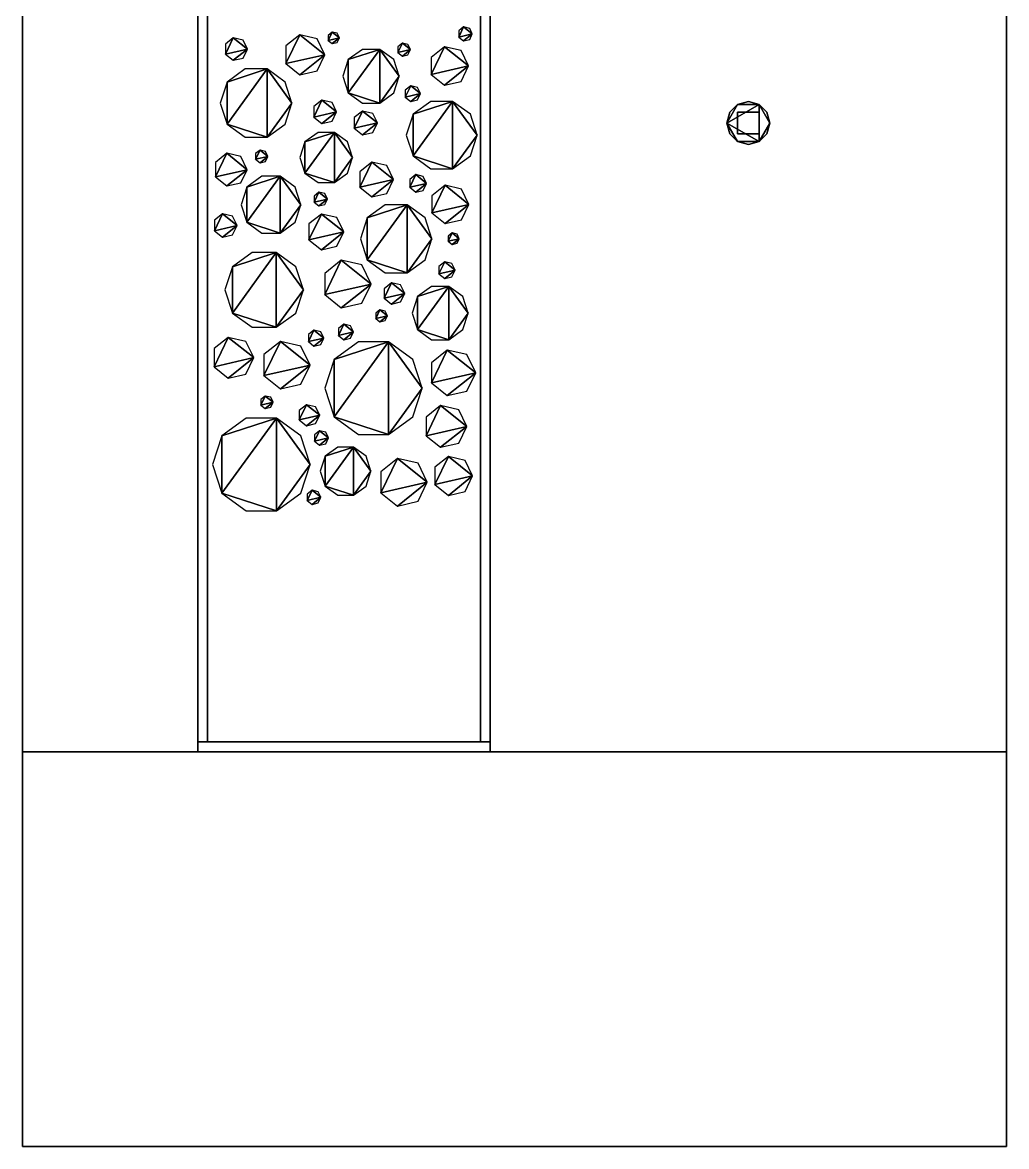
# Model space of a CAD drawing. Header units: metres. Extents: x 0 to 1.01, y 0 to 2.13.
# Drawn here: x 0 to 1.01, y 0 to 1.153 of the extents above; entities that cross this region are included whole.
import ezdxf

# ---------------------------------------------------------------- set-up
doc = ezdxf.new("R2010")
doc.units = ezdxf.units.M
for name, color, linetype in [('Beschlag', 8, 'Continuous'), ('Glas', 150, 'Continuous'), ('Glasleiste', 32, 'Continuous'), ('Satinierung_Blasen', 252, 'Continuous'), ('Tuerblatt', 30, 'Continuous')]:
    doc.layers.add(name, color=color, linetype=linetype)

msp = doc.modelspace()

# ---------------------------------------------------------------- linework, layer by layer
at = {"layer": 'Beschlag'}
for points in [[(0.723, 1.05, -0.004), (0.7259, 1.061, -0.004), (0.734, 1.0691, -0.004)], [(0.723, 1.05, -0.004), (0.734, 1.0691, -0.004), (0.756, 1.0691, -0.004)], [(0.756, 1.0691, -0.004), (0.756, 1.0309, -0.004), (0.723, 1.05, -0.004)], [(0.734, 1.0691), (0.7259, 1.061), (0.723, 1.05)], [(0.756, 1.0691), (0.734, 1.0691), (0.723, 1.05)], [(0.756, 1.0309), (0.756, 1.0691), (0.723, 1.05)], [(0.723, 1.05, 0.04), (0.7259, 1.061, 0.04), (0.734, 1.0691, 0.04)], [(0.723, 1.05, 0.04), (0.734, 1.0691, 0.04), (0.756, 1.0691, 0.04)], [(0.756, 1.0691, 0.04), (0.756, 1.0309, 0.04), (0.723, 1.05, 0.04)], [(0.734, 1.0691, 0.044), (0.7259, 1.061, 0.044), (0.723, 1.05, 0.044)], [(0.756, 1.0691, 0.044), (0.734, 1.0691, 0.044), (0.723, 1.05, 0.044)], [(0.756, 1.0309, 0.044), (0.756, 1.0691, 0.044), (0.723, 1.05, 0.044)], [(0.7259, 1.061, -0.004), (0.723, 1.05, -0.004), (0.723, 1.05), (0.7259, 1.061)], [(0.7259, 1.061, 0.04), (0.723, 1.05, 0.04), (0.723, 1.05, 0.044), (0.7259, 1.061, 0.044)], [(0.734, 1.0691, -0.004), (0.7259, 1.061, -0.004), (0.7259, 1.061), (0.734, 1.0691)], [(0.734, 1.0691, 0.04), (0.7259, 1.061, 0.04), (0.7259, 1.061, 0.044), (0.734, 1.0691, 0.044)], [(0.734, 1.0691, -0.004), (0.745, 1.072, -0.004), (0.756, 1.0691, -0.004)], [(0.745, 1.072, -0.004), (0.734, 1.0691, -0.004), (0.734, 1.0691), (0.745, 1.072)], [(0.756, 1.0691), (0.745, 1.072), (0.734, 1.0691)], [(0.734, 1.0691, 0.04), (0.745, 1.072, 0.04), (0.756, 1.0691, 0.04)], [(0.745, 1.072, 0.04), (0.734, 1.0691, 0.04), (0.734, 1.0691, 0.044), (0.745, 1.072, 0.044)], [(0.756, 1.0691, 0.044), (0.745, 1.072, 0.044), (0.734, 1.0691, 0.044)], [(0.734, 1.039, -0.055), (0.734, 1.061, -0.055), (0.756, 1.061, -0.055), (0.756, 1.039, -0.055)], [(0.734, 1.061, -0.055), (0.734, 1.061, -0.004), (0.756, 1.061, -0.004), (0.756, 1.061, -0.055)], [(0.734, 1.039, -0.055), (0.734, 1.039, -0.004), (0.734, 1.061, -0.004), (0.734, 1.061, -0.055)], [(0.734, 1.039, -0.004), (0.756, 1.039, -0.004), (0.756, 1.061, -0.004), (0.734, 1.061, -0.004)], [(0.734, 1.039, 0.044), (0.734, 1.061, 0.044), (0.756, 1.061, 0.044), (0.756, 1.039, 0.044)], [(0.734, 1.061, 0.044), (0.734, 1.061, 0.095), (0.756, 1.061, 0.095), (0.756, 1.061, 0.044)], [(0.734, 1.039, 0.044), (0.734, 1.039, 0.095), (0.734, 1.061, 0.095), (0.734, 1.061, 0.044)], [(0.734, 1.039, 0.095), (0.756, 1.039, 0.095), (0.756, 1.061, 0.095), (0.734, 1.061, 0.095)], [(0.756, 1.0691, -0.004), (0.745, 1.072, -0.004), (0.745, 1.072), (0.756, 1.0691)], [(0.756, 1.0691, 0.04), (0.745, 1.072, 0.04), (0.745, 1.072, 0.044), (0.756, 1.0691, 0.044)], [(0.756, 1.0691, -0.004), (0.7641, 1.061, -0.004), (0.767, 1.05, -0.004)], [(0.756, 1.0691, -0.004), (0.767, 1.05, -0.004), (0.756, 1.0309, -0.004)], [(0.7641, 1.061, -0.004), (0.756, 1.0691, -0.004), (0.756, 1.0691), (0.7641, 1.061)], [(0.767, 1.05), (0.7641, 1.061), (0.756, 1.0691)], [(0.756, 1.0309), (0.767, 1.05), (0.756, 1.0691)], [(0.756, 1.0691, 0.04), (0.7641, 1.061, 0.04), (0.767, 1.05, 0.04)], [(0.756, 1.0691, 0.04), (0.767, 1.05, 0.04), (0.756, 1.0309, 0.04)], [(0.7641, 1.061, 0.04), (0.756, 1.0691, 0.04), (0.756, 1.0691, 0.044), (0.7641, 1.061, 0.044)], [(0.767, 1.05, 0.044), (0.7641, 1.061, 0.044), (0.756, 1.0691, 0.044)], [(0.756, 1.0309, 0.044), (0.767, 1.05, 0.044), (0.756, 1.0691, 0.044)], [(0.756, 1.039, -0.055), (0.756, 1.061, -0.055), (0.756, 1.061, -0.004), (0.756, 1.039, -0.004)], [(0.756, 1.039, 0.044), (0.756, 1.061, 0.044), (0.756, 1.061, 0.095), (0.756, 1.039, 0.095)], [(0.767, 1.05, -0.004), (0.7641, 1.061, -0.004), (0.7641, 1.061), (0.767, 1.05)], [(0.767, 1.05, 0.04), (0.7641, 1.061, 0.04), (0.7641, 1.061, 0.044), (0.767, 1.05, 0.044)], [(0.734, 1.0309, -0.004), (0.7259, 1.039, -0.004), (0.723, 1.05, -0.004)], [(0.756, 1.0309, -0.004), (0.734, 1.0309, -0.004), (0.723, 1.05, -0.004)], [(0.723, 1.05, -0.004), (0.7259, 1.039, -0.004), (0.7259, 1.039), (0.723, 1.05)], [(0.723, 1.05), (0.7259, 1.039), (0.734, 1.0309)], [(0.723, 1.05), (0.734, 1.0309), (0.756, 1.0309)], [(0.734, 1.0309, 0.04), (0.7259, 1.039, 0.04), (0.723, 1.05, 0.04)], [(0.756, 1.0309, 0.04), (0.734, 1.0309, 0.04), (0.723, 1.05, 0.04)], [(0.723, 1.05, 0.04), (0.7259, 1.039, 0.04), (0.7259, 1.039, 0.044), (0.723, 1.05, 0.044)], [(0.723, 1.05, 0.044), (0.7259, 1.039, 0.044), (0.734, 1.0309, 0.044)], [(0.723, 1.05, 0.044), (0.734, 1.0309, 0.044), (0.756, 1.0309, 0.044)], [(0.767, 1.05, -0.004), (0.7641, 1.039, -0.004), (0.756, 1.0309, -0.004)], [(0.756, 1.0309), (0.7641, 1.039), (0.767, 1.05)], [(0.767, 1.05, 0.04), (0.7641, 1.039, 0.04), (0.756, 1.0309, 0.04)], [(0.756, 1.0309, 0.044), (0.7641, 1.039, 0.044), (0.767, 1.05, 0.044)], [(0.7641, 1.039, -0.004), (0.767, 1.05, -0.004), (0.767, 1.05), (0.7641, 1.039)], [(0.7641, 1.039, 0.04), (0.767, 1.05, 0.04), (0.767, 1.05, 0.044), (0.7641, 1.039, 0.044)], [(0.7259, 1.039, -0.004), (0.734, 1.0309, -0.004), (0.734, 1.0309), (0.7259, 1.039)], [(0.7259, 1.039, 0.04), (0.734, 1.0309, 0.04), (0.734, 1.0309, 0.044), (0.7259, 1.039, 0.044)], [(0.734, 1.039, -0.055), (0.756, 1.039, -0.055), (0.756, 1.039, -0.004), (0.734, 1.039, -0.004)], [(0.734, 1.039, 0.044), (0.756, 1.039, 0.044), (0.756, 1.039, 0.095), (0.734, 1.039, 0.095)], [(0.756, 1.0309, -0.004), (0.7641, 1.039, -0.004), (0.7641, 1.039), (0.756, 1.0309)], [(0.756, 1.0309, 0.04), (0.7641, 1.039, 0.04), (0.7641, 1.039, 0.044), (0.756, 1.0309, 0.044)], [(0.756, 1.0309, -0.004), (0.745, 1.028, -0.004), (0.734, 1.0309, -0.004)], [(0.734, 1.0309, -0.004), (0.745, 1.028, -0.004), (0.745, 1.028), (0.734, 1.0309)], [(0.734, 1.0309), (0.745, 1.028), (0.756, 1.0309)], [(0.756, 1.0309, 0.04), (0.745, 1.028, 0.04), (0.734, 1.0309, 0.04)], [(0.734, 1.0309, 0.04), (0.745, 1.028, 0.04), (0.745, 1.028, 0.044), (0.734, 1.0309, 0.044)], [(0.734, 1.0309, 0.044), (0.745, 1.028, 0.044), (0.756, 1.0309, 0.044)], [(0.745, 1.028, -0.004), (0.756, 1.0309, -0.004), (0.756, 1.0309), (0.745, 1.028)], [(0.745, 1.028, 0.04), (0.756, 1.0309, 0.04), (0.756, 1.0309, 0.044), (0.745, 1.028, 0.044)]]:
    msp.add_3dface(points, dxfattribs=at)
at = {"layer": 'Glas'}
for points in [[(0.19, 0.415, 0.017), (0.19, 1.945, 0.017), (0.47, 1.945, 0.017), (0.47, 0.415, 0.017)], [(0.19, 0.415, 0.017), (0.19, 0.415, 0.023), (0.19, 1.945, 0.023), (0.19, 1.945, 0.017)], [(0.19, 0.415, 0.023), (0.47, 0.415, 0.023), (0.47, 1.945, 0.023), (0.19, 1.945, 0.023)], [(0.47, 0.415, 0.017), (0.47, 1.945, 0.017), (0.47, 1.945, 0.023), (0.47, 0.415, 0.023)], [(0.19, 0.415, 0.017), (0.47, 0.415, 0.017), (0.47, 0.415, 0.023), (0.19, 0.415, 0.023)]]:
    msp.add_3dface(points, dxfattribs=at)
at = {"layer": 'Glasleiste'}
for points in [[(0.18, 0.415), (0.18, 1.945), (0.19, 1.945), (0.19, 0.415)], [(0.18, 0.415), (0.18, 0.415, 0.008), (0.18, 1.945, 0.008), (0.18, 1.945)], [(0.18, 0.415, 0.008), (0.19, 0.415, 0.008), (0.19, 1.945, 0.008), (0.18, 1.945, 0.008)], [(0.18, 0.415, 0.032), (0.18, 1.945, 0.032), (0.19, 1.945, 0.032), (0.19, 0.415, 0.032)], [(0.18, 0.415, 0.032), (0.18, 0.415, 0.04), (0.18, 1.945, 0.04), (0.18, 1.945, 0.032)], [(0.18, 0.415, 0.04), (0.19, 0.415, 0.04), (0.19, 1.945, 0.04), (0.18, 1.945, 0.04)], [(0.19, 0.415), (0.19, 1.945), (0.19, 1.945, 0.008), (0.19, 0.415, 0.008)], [(0.19, 0.415, 0.032), (0.19, 1.945, 0.032), (0.19, 1.945, 0.04), (0.19, 0.415, 0.04)], [(0.47, 0.415), (0.47, 1.945), (0.48, 1.945), (0.48, 0.415)], [(0.47, 0.415), (0.47, 0.415, 0.008), (0.47, 1.945, 0.008), (0.47, 1.945)], [(0.47, 0.415, 0.008), (0.48, 0.415, 0.008), (0.48, 1.945, 0.008), (0.47, 1.945, 0.008)], [(0.47, 0.415, 0.032), (0.47, 1.945, 0.032), (0.48, 1.945, 0.032), (0.48, 0.415, 0.032)], [(0.47, 0.415, 0.032), (0.47, 0.415, 0.04), (0.47, 1.945, 0.04), (0.47, 1.945, 0.032)], [(0.47, 0.415, 0.04), (0.48, 0.415, 0.04), (0.48, 1.945, 0.04), (0.47, 1.945, 0.04)], [(0.48, 0.415), (0.48, 1.945), (0.48, 1.945, 0.008), (0.48, 0.415, 0.008)], [(0.48, 0.415, 0.032), (0.48, 1.945, 0.032), (0.48, 1.945, 0.04), (0.48, 0.415, 0.04)], [(0.18, 0.405), (0.18, 0.415), (0.48, 0.415), (0.48, 0.405)], [(0.18, 0.415), (0.18, 0.415, 0.008), (0.48, 0.415, 0.008), (0.48, 0.415)], [(0.18, 0.405), (0.18, 0.405, 0.008), (0.18, 0.415, 0.008), (0.18, 0.415)], [(0.18, 0.405, 0.008), (0.48, 0.405, 0.008), (0.48, 0.415, 0.008), (0.18, 0.415, 0.008)], [(0.18, 0.415), (0.19, 0.415), (0.19, 0.415, 0.008), (0.18, 0.415, 0.008)], [(0.18, 0.405, 0.032), (0.18, 0.415, 0.032), (0.48, 0.415, 0.032), (0.48, 0.405, 0.032)], [(0.18, 0.415, 0.032), (0.18, 0.415, 0.04), (0.48, 0.415, 0.04), (0.48, 0.415, 0.032)], [(0.18, 0.405, 0.032), (0.18, 0.405, 0.04), (0.18, 0.415, 0.04), (0.18, 0.415, 0.032)], [(0.18, 0.405, 0.04), (0.48, 0.405, 0.04), (0.48, 0.415, 0.04), (0.18, 0.415, 0.04)], [(0.18, 0.415, 0.032), (0.19, 0.415, 0.032), (0.19, 0.415, 0.04), (0.18, 0.415, 0.04)], [(0.18, 0.405), (0.48, 0.405), (0.48, 0.405, 0.008), (0.18, 0.405, 0.008)], [(0.18, 0.405, 0.032), (0.48, 0.405, 0.032), (0.48, 0.405, 0.04), (0.18, 0.405, 0.04)], [(0.47, 0.415), (0.48, 0.415), (0.48, 0.415, 0.008), (0.47, 0.415, 0.008)], [(0.47, 0.415, 0.032), (0.48, 0.415, 0.032), (0.48, 0.415, 0.04), (0.47, 0.415, 0.04)], [(0.48, 0.405), (0.48, 0.415), (0.48, 0.415, 0.008), (0.48, 0.405, 0.008)], [(0.48, 0.405, 0.032), (0.48, 0.415, 0.032), (0.48, 0.415, 0.04), (0.48, 0.405, 0.04)]]:
    msp.add_3dface(points, dxfattribs=at)
at = {"layer": 'Satinierung_Blasen'}
for points in [[(0.3179, 1.1432, 0.017), (0.3138, 1.1399, 0.017), (0.3138, 1.1346, 0.017)], [(0.3254, 1.1373, 0.017), (0.3179, 1.1432, 0.017), (0.3138, 1.1346, 0.017)], [(0.3254, 1.1373, 0.017), (0.3231, 1.142, 0.017), (0.3179, 1.1432, 0.017)], [(0.4528, 1.1485, 0.017), (0.4478, 1.1445, 0.017), (0.4478, 1.1382, 0.017)], [(0.4617, 1.1414, 0.017), (0.4528, 1.1485, 0.017), (0.4478, 1.1382, 0.017)], [(0.4617, 1.1414, 0.017), (0.459, 1.1471, 0.017), (0.4528, 1.1485, 0.017)], [(0.2164, 1.1373, 0.017), (0.2085, 1.1309, 0.017), (0.2085, 1.1207, 0.017)], [(0.2308, 1.1258, 0.017), (0.2164, 1.1373, 0.017), (0.2085, 1.1207, 0.017)], [(0.2308, 1.1258, 0.017), (0.2264, 1.135, 0.017), (0.2164, 1.1373, 0.017)], [(0.2846, 1.1404, 0.017), (0.2703, 1.1291, 0.017), (0.2703, 1.1109, 0.017)], [(0.3102, 1.12, 0.017), (0.2846, 1.1404, 0.017), (0.2703, 1.1109, 0.017)], [(0.3102, 1.12, 0.017), (0.3023, 1.1364, 0.017), (0.2846, 1.1404, 0.017)], [(0.3138, 1.1346, 0.017), (0.3179, 1.1314, 0.017), (0.3254, 1.1373, 0.017)], [(0.3179, 1.1314, 0.017), (0.3231, 1.1325, 0.017), (0.3254, 1.1373, 0.017)], [(0.3899, 1.1319, 0.017), (0.3853, 1.1282, 0.017), (0.3853, 1.1223, 0.017)], [(0.3982, 1.1253, 0.017), (0.3899, 1.1319, 0.017), (0.3853, 1.1223, 0.017)], [(0.3982, 1.1253, 0.017), (0.3956, 1.1306, 0.017), (0.3899, 1.1319, 0.017)], [(0.4478, 1.1382, 0.017), (0.4528, 1.1342, 0.017), (0.4617, 1.1414, 0.017)], [(0.4528, 1.1342, 0.017), (0.459, 1.1356, 0.017), (0.4617, 1.1414, 0.017)], [(0.2085, 1.1207, 0.017), (0.2164, 1.1144, 0.017), (0.2308, 1.1258, 0.017)], [(0.2164, 1.1144, 0.017), (0.2264, 1.1166, 0.017), (0.2308, 1.1258, 0.017)], [(0.2703, 1.1109, 0.017), (0.2846, 1.0995, 0.017), (0.3102, 1.12, 0.017)], [(0.2846, 1.0995, 0.017), (0.3023, 1.1036, 0.017), (0.3102, 1.12, 0.017)], [(0.3667, 1.1255, 0.017), (0.3489, 1.1255, 0.017), (0.3344, 1.115, 0.017)], [(0.3667, 1.1255, 0.017), (0.3344, 1.115, 0.017), (0.3344, 1.081, 0.017)], [(0.3344, 1.081, 0.017), (0.3667, 1.0705, 0.017), (0.3667, 1.1255, 0.017)], [(0.3867, 1.098, 0.017), (0.3812, 1.115, 0.017), (0.3667, 1.1255, 0.017)], [(0.3667, 1.0705, 0.017), (0.3867, 1.098, 0.017), (0.3667, 1.1255, 0.017)], [(0.3853, 1.1223, 0.017), (0.3899, 1.1187, 0.017), (0.3982, 1.1253, 0.017)], [(0.3899, 1.1187, 0.017), (0.3956, 1.12, 0.017), (0.3982, 1.1253, 0.017)], [(0.433, 1.1283, 0.017), (0.4193, 1.1173, 0.017), (0.4193, 1.0997, 0.017)], [(0.4578, 1.1085, 0.017), (0.433, 1.1283, 0.017), (0.4193, 1.0997, 0.017)], [(0.4578, 1.1085, 0.017), (0.4502, 1.1244, 0.017), (0.433, 1.1283, 0.017)], [(0.3344, 1.115, 0.017), (0.3289, 1.098, 0.017), (0.3344, 1.081, 0.017)], [(0.4193, 1.0997, 0.017), (0.433, 1.0888, 0.017), (0.4578, 1.1085, 0.017)], [(0.433, 1.0888, 0.017), (0.4502, 1.0927, 0.017), (0.4578, 1.1085, 0.017)], [(0.2511, 1.1054, 0.017), (0.2284, 1.1054, 0.017), (0.21, 1.092, 0.017)], [(0.2511, 1.1054, 0.017), (0.21, 1.092, 0.017), (0.21, 1.0487, 0.017)], [(0.21, 1.0487, 0.017), (0.2511, 1.0353, 0.017), (0.2511, 1.1054, 0.017)], [(0.2766, 1.0703, 0.017), (0.2696, 1.092, 0.017), (0.2511, 1.1054, 0.017)], [(0.2511, 1.0353, 0.017), (0.2766, 1.0703, 0.017), (0.2511, 1.1054, 0.017)], [(0.3667, 1.0705, 0.017), (0.3812, 1.081, 0.017), (0.3867, 1.098, 0.017)], [(0.21, 1.092, 0.017), (0.2029, 1.0703, 0.017), (0.21, 1.0487, 0.017)], [(0.3985, 1.0881, 0.017), (0.3929, 1.0836, 0.017), (0.3929, 1.0765, 0.017)], [(0.4085, 1.0801, 0.017), (0.3985, 1.0881, 0.017), (0.3929, 1.0765, 0.017)], [(0.4085, 1.0801, 0.017), (0.4054, 1.0865, 0.017), (0.3985, 1.0881, 0.017)], [(0.3073, 1.0735, 0.017), (0.2989, 1.0668, 0.017), (0.2989, 1.0561, 0.017)], [(0.3223, 1.0615, 0.017), (0.3073, 1.0735, 0.017), (0.2989, 1.0561, 0.017)], [(0.3223, 1.0615, 0.017), (0.3177, 1.0711, 0.017), (0.3073, 1.0735, 0.017)], [(0.3344, 1.081, 0.017), (0.3489, 1.0705, 0.017), (0.3667, 1.0705, 0.017)], [(0.3929, 1.0765, 0.017), (0.3985, 1.072, 0.017), (0.4085, 1.0801, 0.017)], [(0.3985, 1.072, 0.017), (0.4054, 1.0736, 0.017), (0.4085, 1.0801, 0.017)], [(0.2511, 1.0353, 0.017), (0.2696, 1.0487, 0.017), (0.2766, 1.0703, 0.017)], [(0.2989, 1.0561, 0.017), (0.3073, 1.0495, 0.017), (0.3223, 1.0615, 0.017)], [(0.3073, 1.0495, 0.017), (0.3177, 1.0518, 0.017), (0.3223, 1.0615, 0.017)], [(0.349, 1.0623, 0.017), (0.3404, 1.0555, 0.017), (0.3404, 1.0446, 0.017)], [(0.3643, 1.0501, 0.017), (0.349, 1.0623, 0.017), (0.3404, 1.0446, 0.017)], [(0.3643, 1.0501, 0.017), (0.3596, 1.0599, 0.017), (0.349, 1.0623, 0.017)], [(0.4415, 1.0721, 0.017), (0.419, 1.0721, 0.017), (0.4009, 1.0589, 0.017)], [(0.4415, 1.0721, 0.017), (0.4009, 1.0589, 0.017), (0.4009, 1.0162, 0.017)], [(0.4009, 1.0162, 0.017), (0.4415, 1.003, 0.017), (0.4415, 1.0721, 0.017)], [(0.4666, 1.0376, 0.017), (0.4597, 1.0589, 0.017), (0.4415, 1.0721, 0.017)], [(0.4415, 1.003, 0.017), (0.4666, 1.0376, 0.017), (0.4415, 1.0721, 0.017)], [(0.3404, 1.0446, 0.017), (0.349, 1.0379, 0.017), (0.3643, 1.0501, 0.017)], [(0.349, 1.0379, 0.017), (0.3596, 1.0403, 0.017), (0.3643, 1.0501, 0.017)], [(0.4009, 1.0589, 0.017), (0.3939, 1.0376, 0.017), (0.4009, 1.0162, 0.017)], [(0.21, 1.0487, 0.017), (0.2284, 1.0353, 0.017), (0.2511, 1.0353, 0.017)], [(0.3202, 1.0404, 0.017), (0.3035, 1.0404, 0.017), (0.2899, 1.0306, 0.017)], [(0.3202, 1.0404, 0.017), (0.2899, 1.0306, 0.017), (0.2899, 0.9987, 0.017)], [(0.2899, 0.9987, 0.017), (0.3202, 0.9889, 0.017), (0.3202, 1.0404, 0.017)], [(0.3389, 1.0147, 0.017), (0.3337, 1.0306, 0.017), (0.3202, 1.0404, 0.017)], [(0.3202, 0.9889, 0.017), (0.3389, 1.0147, 0.017), (0.3202, 1.0404, 0.017)], [(0.2899, 1.0306, 0.017), (0.2848, 1.0147, 0.017), (0.2899, 0.9987, 0.017)], [(0.4415, 1.003, 0.017), (0.4597, 1.0162, 0.017), (0.4666, 1.0376, 0.017)], [(0.2096, 1.0189, 0.017), (0.198, 1.0096, 0.017), (0.198, 0.9947, 0.017)], [(0.2306, 1.0021, 0.017), (0.2096, 1.0189, 0.017), (0.198, 0.9947, 0.017)], [(0.2306, 1.0021, 0.017), (0.2242, 1.0156, 0.017), (0.2096, 1.0189, 0.017)], [(0.2438, 1.0222, 0.017), (0.2393, 1.0186, 0.017), (0.2393, 1.0129, 0.017)], [(0.2518, 1.0157, 0.017), (0.2438, 1.0222, 0.017), (0.2393, 1.0129, 0.017)], [(0.2393, 1.0129, 0.017), (0.2438, 1.0093, 0.017), (0.2518, 1.0157, 0.017)], [(0.2518, 1.0157, 0.017), (0.2493, 1.0209, 0.017), (0.2438, 1.0222, 0.017)], [(0.2438, 1.0093, 0.017), (0.2493, 1.0106, 0.017), (0.2518, 1.0157, 0.017)], [(0.4009, 1.0162, 0.017), (0.419, 1.003, 0.017), (0.4415, 1.003, 0.017)], [(0.3202, 0.9889, 0.017), (0.3337, 0.9987, 0.017), (0.3389, 1.0147, 0.017)], [(0.3586, 1.0098, 0.017), (0.3462, 1, 0.017), (0.3462, 0.9841, 0.017)], [(0.3809, 0.992, 0.017), (0.3586, 1.0098, 0.017), (0.3462, 0.9841, 0.017)], [(0.3809, 0.992, 0.017), (0.374, 1.0063, 0.017), (0.3586, 1.0098, 0.017)], [(0.198, 0.9947, 0.017), (0.2096, 0.9854, 0.017), (0.2306, 1.0021, 0.017)], [(0.2096, 0.9854, 0.017), (0.2242, 0.9887, 0.017), (0.2306, 1.0021, 0.017)], [(0.2645, 0.9954, 0.017), (0.2456, 0.9954, 0.017), (0.2302, 0.9842, 0.017)], [(0.2645, 0.9954, 0.017), (0.2302, 0.9842, 0.017), (0.2302, 0.9482, 0.017)], [(0.2302, 0.9482, 0.017), (0.2645, 0.937, 0.017), (0.2645, 0.9954, 0.017)], [(0.2857, 0.9662, 0.017), (0.2799, 0.9842, 0.017), (0.2645, 0.9954, 0.017)], [(0.2645, 0.937, 0.017), (0.2857, 0.9662, 0.017), (0.2645, 0.9954, 0.017)], [(0.2899, 0.9987, 0.017), (0.3035, 0.9889, 0.017), (0.3202, 0.9889, 0.017)], [(0.3462, 0.9841, 0.017), (0.3586, 0.9742, 0.017), (0.3809, 0.992, 0.017)], [(0.3586, 0.9742, 0.017), (0.374, 0.9778, 0.017), (0.3809, 0.992, 0.017)], [(0.4036, 0.997, 0.017), (0.3975, 0.9921, 0.017), (0.3975, 0.9841, 0.017)], [(0.4148, 0.9881, 0.017), (0.4036, 0.997, 0.017), (0.3975, 0.9841, 0.017)], [(0.4148, 0.9881, 0.017), (0.4114, 0.9952, 0.017), (0.4036, 0.997, 0.017)], [(0.2302, 0.9842, 0.017), (0.2244, 0.9662, 0.017), (0.2302, 0.9482, 0.017)], [(0.3975, 0.9841, 0.017), (0.4036, 0.9792, 0.017), (0.4148, 0.9881, 0.017)], [(0.4036, 0.9792, 0.017), (0.4114, 0.9809, 0.017), (0.4148, 0.9881, 0.017)], [(0.4337, 0.9861, 0.017), (0.42, 0.9752, 0.017), (0.42, 0.9577, 0.017)], [(0.4583, 0.9665, 0.017), (0.4337, 0.9861, 0.017), (0.42, 0.9577, 0.017)], [(0.4583, 0.9665, 0.017), (0.4507, 0.9822, 0.017), (0.4337, 0.9861, 0.017)], [(0.3043, 0.979, 0.017), (0.2994, 0.9751, 0.017), (0.2994, 0.9688, 0.017)], [(0.3131, 0.972, 0.017), (0.3043, 0.979, 0.017), (0.2994, 0.9688, 0.017)], [(0.2994, 0.9688, 0.017), (0.3043, 0.965, 0.017), (0.3131, 0.972, 0.017)], [(0.3131, 0.972, 0.017), (0.3104, 0.9776, 0.017), (0.3043, 0.979, 0.017)], [(0.3043, 0.965, 0.017), (0.3104, 0.9664, 0.017), (0.3131, 0.972, 0.017)], [(0.2645, 0.937, 0.017), (0.2799, 0.9482, 0.017), (0.2857, 0.9662, 0.017)], [(0.3949, 0.9661, 0.017), (0.3723, 0.9661, 0.017), (0.3539, 0.9527, 0.017)], [(0.3949, 0.9661, 0.017), (0.3539, 0.9527, 0.017), (0.3539, 0.9096, 0.017)], [(0.3539, 0.9096, 0.017), (0.3949, 0.8963, 0.017), (0.3949, 0.9661, 0.017)], [(0.4203, 0.9312, 0.017), (0.4133, 0.9527, 0.017), (0.3949, 0.9661, 0.017)], [(0.3949, 0.8963, 0.017), (0.4203, 0.9312, 0.017), (0.3949, 0.9661, 0.017)], [(0.42, 0.9577, 0.017), (0.4337, 0.9468, 0.017), (0.4583, 0.9665, 0.017)], [(0.4337, 0.9468, 0.017), (0.4507, 0.9507, 0.017), (0.4583, 0.9665, 0.017)], [(0.2053, 0.9568, 0.017), (0.197, 0.9502, 0.017), (0.197, 0.9395, 0.017)], [(0.2203, 0.9448, 0.017), (0.2053, 0.9568, 0.017), (0.197, 0.9395, 0.017)], [(0.2203, 0.9448, 0.017), (0.2157, 0.9544, 0.017), (0.2053, 0.9568, 0.017)], [(0.2302, 0.9482, 0.017), (0.2456, 0.937, 0.017), (0.2645, 0.937, 0.017)], [(0.3068, 0.9565, 0.017), (0.294, 0.9464, 0.017), (0.294, 0.9301, 0.017)], [(0.3297, 0.9382, 0.017), (0.3068, 0.9565, 0.017), (0.294, 0.9301, 0.017)], [(0.3297, 0.9382, 0.017), (0.3226, 0.9529, 0.017), (0.3068, 0.9565, 0.017)], [(0.3539, 0.9527, 0.017), (0.3469, 0.9312, 0.017), (0.3539, 0.9096, 0.017)], [(0.197, 0.9395, 0.017), (0.2053, 0.9329, 0.017), (0.2203, 0.9448, 0.017)], [(0.2053, 0.9329, 0.017), (0.2157, 0.9353, 0.017), (0.2203, 0.9448, 0.017)], [(0.294, 0.9301, 0.017), (0.3068, 0.9199, 0.017), (0.3297, 0.9382, 0.017)], [(0.3068, 0.9199, 0.017), (0.3226, 0.9235, 0.017), (0.3297, 0.9382, 0.017)], [(0.4409, 0.9372, 0.017), (0.4368, 0.9339, 0.017), (0.4368, 0.9287, 0.017)], [(0.4483, 0.9313, 0.017), (0.4409, 0.9372, 0.017), (0.4368, 0.9287, 0.017)], [(0.4483, 0.9313, 0.017), (0.446, 0.936, 0.017), (0.4409, 0.9372, 0.017)], [(0.3949, 0.8963, 0.017), (0.4133, 0.9096, 0.017), (0.4203, 0.9312, 0.017)], [(0.4368, 0.9287, 0.017), (0.4409, 0.9254, 0.017), (0.4483, 0.9313, 0.017)], [(0.4409, 0.9254, 0.017), (0.446, 0.9266, 0.017), (0.4483, 0.9313, 0.017)], [(0.2604, 0.917, 0.017), (0.2356, 0.917, 0.017), (0.2154, 0.9023, 0.017)], [(0.2604, 0.917, 0.017), (0.2154, 0.9023, 0.017), (0.2154, 0.855, 0.017)], [(0.2154, 0.855, 0.017), (0.2604, 0.8404, 0.017), (0.2604, 0.917, 0.017)], [(0.2883, 0.8787, 0.017), (0.2806, 0.9023, 0.017), (0.2604, 0.917, 0.017)], [(0.2604, 0.8404, 0.017), (0.2883, 0.8787, 0.017), (0.2604, 0.917, 0.017)], [(0.2154, 0.9023, 0.017), (0.2078, 0.8787, 0.017), (0.2154, 0.855, 0.017)], [(0.3272, 0.9092, 0.017), (0.3102, 0.8957, 0.017), (0.3102, 0.874, 0.017)], [(0.3578, 0.8848, 0.017), (0.3272, 0.9092, 0.017), (0.3102, 0.874, 0.017)], [(0.3578, 0.8848, 0.017), (0.3484, 0.9044, 0.017), (0.3272, 0.9092, 0.017)], [(0.3539, 0.9096, 0.017), (0.3723, 0.8963, 0.017), (0.3949, 0.8963, 0.017)], [(0.4334, 0.9076, 0.017), (0.4274, 0.9029, 0.017), (0.4274, 0.8953, 0.017)], [(0.444, 0.8991, 0.017), (0.4334, 0.9076, 0.017), (0.4274, 0.8953, 0.017)], [(0.444, 0.8991, 0.017), (0.4407, 0.9059, 0.017), (0.4334, 0.9076, 0.017)], [(0.4274, 0.8953, 0.017), (0.4334, 0.8906, 0.017), (0.444, 0.8991, 0.017)], [(0.4334, 0.8906, 0.017), (0.4407, 0.8923, 0.017), (0.444, 0.8991, 0.017)], [(0.2604, 0.8404, 0.017), (0.2806, 0.855, 0.017), (0.2883, 0.8787, 0.017)], [(0.3102, 0.874, 0.017), (0.3272, 0.8605, 0.017), (0.3578, 0.8848, 0.017)], [(0.3272, 0.8605, 0.017), (0.3484, 0.8653, 0.017), (0.3578, 0.8848, 0.017)], [(0.3787, 0.8861, 0.017), (0.3711, 0.88, 0.017), (0.3711, 0.8703, 0.017)], [(0.3923, 0.8752, 0.017), (0.3787, 0.8861, 0.017), (0.3711, 0.8703, 0.017)], [(0.3923, 0.8752, 0.017), (0.3881, 0.8839, 0.017), (0.3787, 0.8861, 0.017)], [(0.4377, 0.8824, 0.017), (0.4199, 0.8824, 0.017), (0.4055, 0.872, 0.017)], [(0.4377, 0.8824, 0.017), (0.4055, 0.872, 0.017), (0.4055, 0.838, 0.017)], [(0.4055, 0.838, 0.017), (0.4377, 0.8276, 0.017), (0.4377, 0.8824, 0.017)], [(0.4576, 0.855, 0.017), (0.4521, 0.872, 0.017), (0.4377, 0.8824, 0.017)], [(0.4377, 0.8276, 0.017), (0.4576, 0.855, 0.017), (0.4377, 0.8824, 0.017)], [(0.3711, 0.8703, 0.017), (0.3787, 0.8643, 0.017), (0.3923, 0.8752, 0.017)], [(0.3787, 0.8643, 0.017), (0.3881, 0.8664, 0.017), (0.3923, 0.8752, 0.017)], [(0.4055, 0.872, 0.017), (0.3999, 0.855, 0.017), (0.4055, 0.838, 0.017)], [(0.2154, 0.855, 0.017), (0.2356, 0.8404, 0.017), (0.2604, 0.8404, 0.017)], [(0.3669, 0.8583, 0.017), (0.3627, 0.8549, 0.017), (0.3627, 0.8494, 0.017)], [(0.3746, 0.8522, 0.017), (0.3669, 0.8583, 0.017), (0.3627, 0.8494, 0.017)], [(0.3746, 0.8522, 0.017), (0.3722, 0.8571, 0.017), (0.3669, 0.8583, 0.017)], [(0.4377, 0.8276, 0.017), (0.4521, 0.838, 0.017), (0.4576, 0.855, 0.017)], [(0.3299, 0.8436, 0.017), (0.3244, 0.8391, 0.017), (0.3244, 0.8321, 0.017)], [(0.3399, 0.8356, 0.017), (0.3299, 0.8436, 0.017), (0.3244, 0.8321, 0.017)], [(0.3399, 0.8356, 0.017), (0.3368, 0.842, 0.017), (0.3299, 0.8436, 0.017)], [(0.3627, 0.8494, 0.017), (0.3669, 0.8461, 0.017), (0.3746, 0.8522, 0.017)], [(0.3669, 0.8461, 0.017), (0.3722, 0.8473, 0.017), (0.3746, 0.8522, 0.017)], [(0.2991, 0.8374, 0.017), (0.2934, 0.8329, 0.017), (0.2934, 0.8257, 0.017)], [(0.3092, 0.8293, 0.017), (0.2991, 0.8374, 0.017), (0.2934, 0.8257, 0.017)], [(0.3092, 0.8293, 0.017), (0.3061, 0.8358, 0.017), (0.2991, 0.8374, 0.017)], [(0.3244, 0.8321, 0.017), (0.3299, 0.8277, 0.017), (0.3399, 0.8356, 0.017)], [(0.3299, 0.8277, 0.017), (0.3368, 0.8293, 0.017), (0.3399, 0.8356, 0.017)], [(0.4055, 0.838, 0.017), (0.4199, 0.8276, 0.017), (0.4377, 0.8276, 0.017)], [(0.2111, 0.8301, 0.017), (0.1966, 0.8185, 0.017), (0.1966, 0.8, 0.017)], [(0.2373, 0.8093, 0.017), (0.2111, 0.8301, 0.017), (0.1966, 0.8, 0.017)], [(0.2373, 0.8093, 0.017), (0.2292, 0.826, 0.017), (0.2111, 0.8301, 0.017)], [(0.2647, 0.826, 0.017), (0.2477, 0.8125, 0.017), (0.2477, 0.7908, 0.017)], [(0.2953, 0.8016, 0.017), (0.2647, 0.826, 0.017), (0.2477, 0.7908, 0.017)], [(0.2953, 0.8016, 0.017), (0.2858, 0.8212, 0.017), (0.2647, 0.826, 0.017)], [(0.2934, 0.8257, 0.017), (0.2991, 0.8212, 0.017), (0.3092, 0.8293, 0.017)], [(0.2991, 0.8212, 0.017), (0.3061, 0.8228, 0.017), (0.3092, 0.8293, 0.017)], [(0.3757, 0.8254, 0.017), (0.3448, 0.8254, 0.017), (0.3198, 0.8073, 0.017)], [(0.3757, 0.8254, 0.017), (0.3198, 0.8073, 0.017), (0.3198, 0.7485, 0.017)], [(0.3198, 0.7485, 0.017), (0.3757, 0.7303, 0.017), (0.3757, 0.8254, 0.017)], [(0.4102, 0.7779, 0.017), (0.4007, 0.8073, 0.017), (0.3757, 0.8254, 0.017)], [(0.3757, 0.7303, 0.017), (0.4102, 0.7779, 0.017), (0.3757, 0.8254, 0.017)], [(0.1966, 0.8, 0.017), (0.2111, 0.7884, 0.017), (0.2373, 0.8093, 0.017)], [(0.2111, 0.7884, 0.017), (0.2292, 0.7925, 0.017), (0.2373, 0.8093, 0.017)], [(0.3198, 0.8073, 0.017), (0.3102, 0.7779, 0.017), (0.3198, 0.7485, 0.017)], [(0.4359, 0.8171, 0.017), (0.4197, 0.8041, 0.017), (0.4197, 0.7833, 0.017)], [(0.4652, 0.7937, 0.017), (0.4359, 0.8171, 0.017), (0.4197, 0.7833, 0.017)], [(0.4652, 0.7937, 0.017), (0.4562, 0.8124, 0.017), (0.4359, 0.8171, 0.017)], [(0.2477, 0.7908, 0.017), (0.2647, 0.7772, 0.017), (0.2953, 0.8016, 0.017)], [(0.2647, 0.7772, 0.017), (0.2858, 0.7821, 0.017), (0.2953, 0.8016, 0.017)], [(0.4197, 0.7833, 0.017), (0.4359, 0.7704, 0.017), (0.4652, 0.7937, 0.017)], [(0.4359, 0.7704, 0.017), (0.4562, 0.775, 0.017), (0.4652, 0.7937, 0.017)], [(0.3757, 0.7303, 0.017), (0.4007, 0.7485, 0.017), (0.4102, 0.7779, 0.017)], [(0.2492, 0.7699, 0.017), (0.2448, 0.7663, 0.017), (0.2448, 0.7607, 0.017)], [(0.2572, 0.7635, 0.017), (0.2492, 0.7699, 0.017), (0.2448, 0.7607, 0.017)], [(0.2448, 0.7607, 0.017), (0.2492, 0.7571, 0.017), (0.2572, 0.7635, 0.017)], [(0.2572, 0.7635, 0.017), (0.2548, 0.7686, 0.017), (0.2492, 0.7699, 0.017)], [(0.2492, 0.7571, 0.017), (0.2548, 0.7584, 0.017), (0.2572, 0.7635, 0.017)], [(0.2916, 0.761, 0.017), (0.2841, 0.755, 0.017), (0.2841, 0.7454, 0.017)], [(0.3051, 0.7502, 0.017), (0.2916, 0.761, 0.017), (0.2841, 0.7454, 0.017)], [(0.2841, 0.7454, 0.017), (0.2916, 0.7394, 0.017), (0.3051, 0.7502, 0.017)], [(0.3051, 0.7502, 0.017), (0.3009, 0.7588, 0.017), (0.2916, 0.761, 0.017)], [(0.2916, 0.7394, 0.017), (0.3009, 0.7416, 0.017), (0.3051, 0.7502, 0.017)], [(0.4292, 0.7602, 0.017), (0.4143, 0.7483, 0.017), (0.4143, 0.7292, 0.017)], [(0.4561, 0.7387, 0.017), (0.4292, 0.7602, 0.017), (0.4143, 0.7292, 0.017)], [(0.4561, 0.7387, 0.017), (0.4478, 0.7559, 0.017), (0.4292, 0.7602, 0.017)], [(0.2606, 0.7473, 0.017), (0.2297, 0.7473, 0.017), (0.2047, 0.7291, 0.017)], [(0.2606, 0.7473, 0.017), (0.2047, 0.7291, 0.017), (0.2047, 0.6704, 0.017)], [(0.2047, 0.6704, 0.017), (0.2606, 0.6522, 0.017), (0.2606, 0.7473, 0.017)], [(0.2952, 0.6997, 0.017), (0.2856, 0.7291, 0.017), (0.2606, 0.7473, 0.017)], [(0.2606, 0.6522, 0.017), (0.2952, 0.6997, 0.017), (0.2606, 0.7473, 0.017)], [(0.3198, 0.7485, 0.017), (0.3448, 0.7303, 0.017), (0.3757, 0.7303, 0.017)], [(0.4143, 0.7292, 0.017), (0.4292, 0.7173, 0.017), (0.4561, 0.7387, 0.017)], [(0.4292, 0.7173, 0.017), (0.4478, 0.7216, 0.017), (0.4561, 0.7387, 0.017)], [(0.2047, 0.7291, 0.017), (0.1952, 0.6997, 0.017), (0.2047, 0.6704, 0.017)], [(0.3048, 0.7343, 0.017), (0.2997, 0.7302, 0.017), (0.2997, 0.7236, 0.017)], [(0.3141, 0.7269, 0.017), (0.3048, 0.7343, 0.017), (0.2997, 0.7236, 0.017)], [(0.2997, 0.7236, 0.017), (0.3048, 0.7196, 0.017), (0.3141, 0.7269, 0.017)], [(0.3141, 0.7269, 0.017), (0.3112, 0.7328, 0.017), (0.3048, 0.7343, 0.017)], [(0.3048, 0.7196, 0.017), (0.3112, 0.721, 0.017), (0.3141, 0.7269, 0.017)], [(0.3397, 0.7176, 0.017), (0.3236, 0.7176, 0.017), (0.3106, 0.7081, 0.017)], [(0.3397, 0.7176, 0.017), (0.3106, 0.7081, 0.017), (0.3106, 0.6775, 0.017)], [(0.3106, 0.6775, 0.017), (0.3397, 0.6681, 0.017), (0.3397, 0.7176, 0.017)], [(0.3577, 0.6928, 0.017), (0.3527, 0.7081, 0.017), (0.3397, 0.7176, 0.017)], [(0.3397, 0.6681, 0.017), (0.3577, 0.6928, 0.017), (0.3397, 0.7176, 0.017)], [(0.3106, 0.7081, 0.017), (0.3057, 0.6928, 0.017), (0.3106, 0.6775, 0.017)], [(0.3849, 0.7058, 0.017), (0.3679, 0.6922, 0.017), (0.3679, 0.6706, 0.017)], [(0.4155, 0.6814, 0.017), (0.3849, 0.7058, 0.017), (0.3679, 0.6706, 0.017)], [(0.4155, 0.6814, 0.017), (0.4061, 0.7009, 0.017), (0.3849, 0.7058, 0.017)], [(0.4371, 0.7078, 0.017), (0.4232, 0.6968, 0.017), (0.4232, 0.6791, 0.017)], [(0.462, 0.6879, 0.017), (0.4371, 0.7078, 0.017), (0.4232, 0.6791, 0.017)], [(0.462, 0.6879, 0.017), (0.4543, 0.7039, 0.017), (0.4371, 0.7078, 0.017)], [(0.2606, 0.6522, 0.017), (0.2856, 0.6704, 0.017), (0.2952, 0.6997, 0.017)], [(0.3397, 0.6681, 0.017), (0.3527, 0.6775, 0.017), (0.3577, 0.6928, 0.017)], [(0.3679, 0.6706, 0.017), (0.3849, 0.657, 0.017), (0.4155, 0.6814, 0.017)], [(0.3849, 0.657, 0.017), (0.4061, 0.6619, 0.017), (0.4155, 0.6814, 0.017)], [(0.4232, 0.6791, 0.017), (0.4371, 0.668, 0.017), (0.462, 0.6879, 0.017)], [(0.4371, 0.668, 0.017), (0.4543, 0.672, 0.017), (0.462, 0.6879, 0.017)], [(0.2047, 0.6704, 0.017), (0.2297, 0.6522, 0.017), (0.2606, 0.6522, 0.017)], [(0.2973, 0.6732, 0.017), (0.2923, 0.6692, 0.017), (0.2923, 0.6628, 0.017)], [(0.3063, 0.666, 0.017), (0.2973, 0.6732, 0.017), (0.2923, 0.6628, 0.017)], [(0.3063, 0.666, 0.017), (0.3035, 0.6717, 0.017), (0.2973, 0.6732, 0.017)], [(0.3106, 0.6775, 0.017), (0.3236, 0.6681, 0.017), (0.3397, 0.6681, 0.017)], [(0.2923, 0.6628, 0.017), (0.2973, 0.6588, 0.017), (0.3063, 0.666, 0.017)], [(0.2973, 0.6588, 0.017), (0.3035, 0.6602, 0.017), (0.3063, 0.666, 0.017)]]:
    msp.add_3dface(points, dxfattribs=at)
at = {"layer": 'Tuerblatt'}
for points in [[(0, 0.405), (0, 1.955), (0.18, 1.955), (0.18, 0.405)], [(0, 0.405), (0, 0.405, 0.04), (0, 1.955, 0.04), (0, 1.955)], [(0, 0.405, 0.04), (0.18, 0.405, 0.04), (0.18, 1.955, 0.04), (0, 1.955, 0.04)], [(0.18, 0.405), (0.18, 1.955), (0.18, 1.955, 0.04), (0.18, 0.405, 0.04)], [(0.48, 0.405), (0.48, 1.955), (1.01, 1.955), (1.01, 0.405)], [(0.48, 0.405), (0.48, 0.405, 0.04), (0.48, 1.955, 0.04), (0.48, 1.955)], [(0.48, 0.405, 0.04), (1.01, 0.405, 0.04), (1.01, 1.955, 0.04), (0.48, 1.955, 0.04)], [(1.01, 0.405), (1.01, 1.955), (1.01, 1.955, 0.04), (1.01, 0.405, 0.04)], [(0, 0), (0, 0.405), (1.01, 0.405), (1.01, 0)], [(0, 0.405), (0, 0.405, 0.04), (1.01, 0.405, 0.04), (1.01, 0.405)], [(0, 0), (0, 0, 0.04), (0, 0.405, 0.04), (0, 0.405)], [(0, 0, 0.04), (1.01, 0, 0.04), (1.01, 0.405, 0.04), (0, 0.405, 0.04)], [(0, 0.405), (0.18, 0.405), (0.18, 0.405, 0.04), (0, 0.405, 0.04)], [(0.48, 0.405), (1.01, 0.405), (1.01, 0.405, 0.04), (0.48, 0.405, 0.04)], [(1.01, 0), (1.01, 0.405), (1.01, 0.405, 0.04), (1.01, 0, 0.04)], [(0, 0), (1.01, 0), (1.01, 0, 0.04), (0, 0, 0.04)]]:
    msp.add_3dface(points, dxfattribs=at)

doc.saveas('drawing.dxf')
